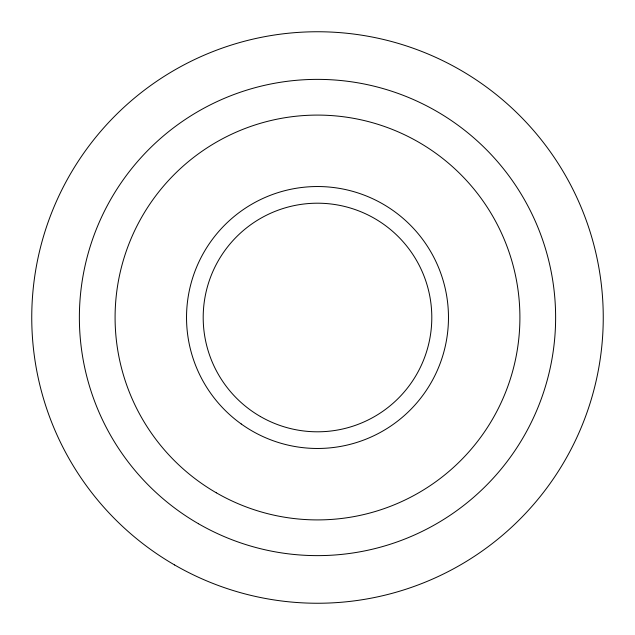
<?xml version="1.0" encoding="UTF-8"?>
<svg xmlns="http://www.w3.org/2000/svg" width="635" height="635" viewBox="0 0 635 635"><rect width="100%" height="100%" fill="white"/><g stroke="black" fill="none" stroke-linecap="round" stroke-linejoin="round"><path stroke-width="0.95" d="M174.625 564.967A285.75 285.75 0 0 0 603.25 317.5A285.75 285.75 0 0 0 174.625 70.033A285.75 285.75 0 0 0 174.625 564.967M260.35 416.489A114.3 114.3 0 0 0 431.8 317.5A114.3 114.3 0 0 0 260.35 218.511A114.3 114.3 0 0 0 260.35 416.489M198.438 523.724A238.125 238.125 0 0 0 555.625 317.5A238.125 238.125 0 0 0 198.438 111.276A238.125 238.125 0 0 0 198.438 523.724M216.297 492.792A202.406 202.406 0 0 0 519.906 317.5A202.406 202.406 0 0 0 216.297 142.208A202.406 202.406 0 0 0 216.297 492.792M241.213 423.958A130.969 130.969 0 0 0 447.842 330.335A130.969 130.969 0 0 0 263.446 198.207A130.969 130.969 0 0 0 241.213 423.958"/></g></svg>
